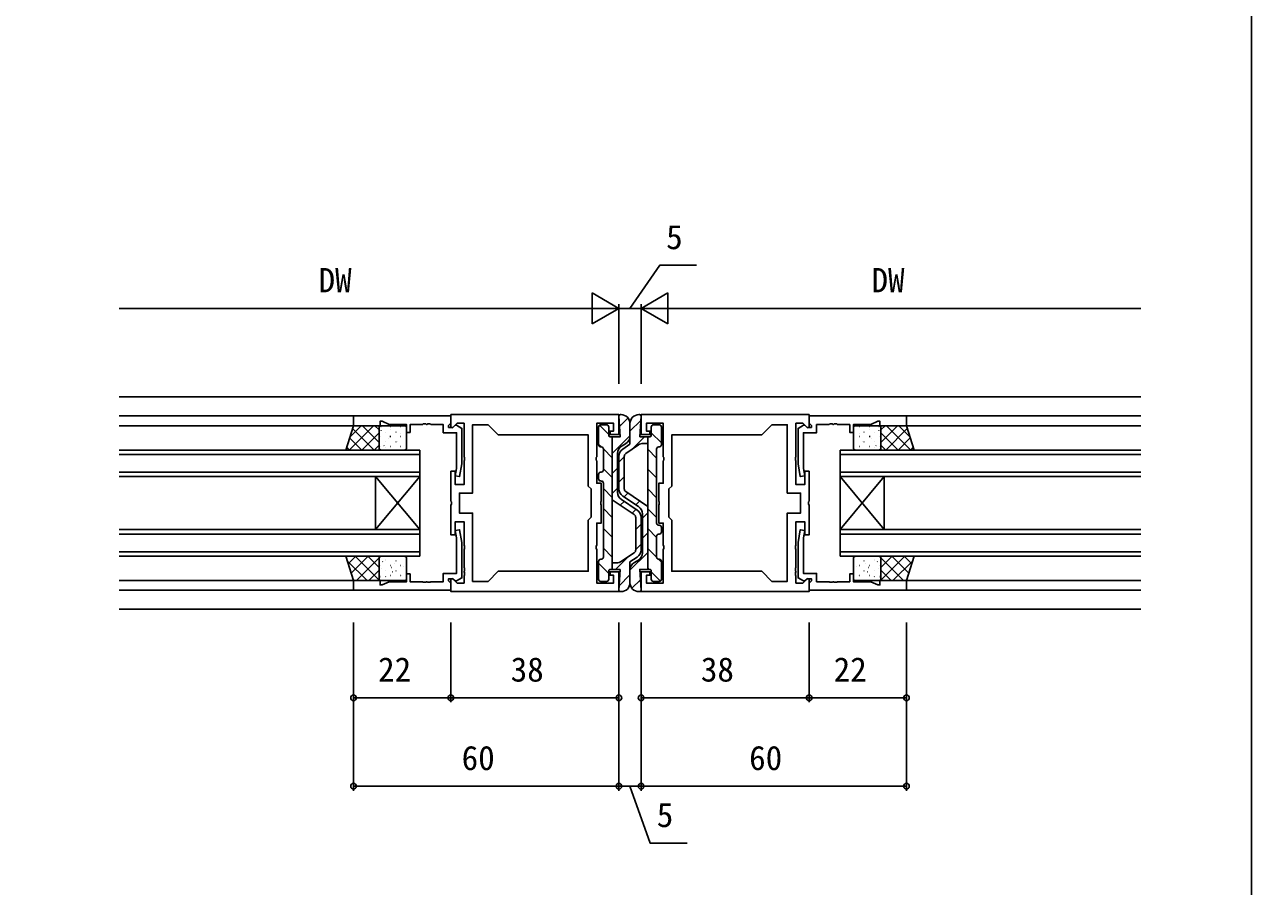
# Model space of a CAD drawing. Units: millimetres, scale not verified. Extents: x -437 to 438, y -681 to 679.
# Drawn here: x 160.9 to 438.3, y -130.1 to 64.8 of the extents above; entities that cross this region are included whole.
import ezdxf
from ezdxf.enums import TextEntityAlignment as Align

# ---------------------------------------------------------------- set-up
doc = ezdxf.new("R2010")
doc.units = ezdxf.units.MM
doc.header["$LTSCALE"] = 4
for name, color, linetype in [('0-2_YKK_11', 7, 'Continuous'), ('0-3_YKK_12', 2, 'Continuous'), ('0-4_YKK_13', 4, 'Continuous'), ('0-6_YKK_D', 6, 'Continuous'), ('0-7_YKK_ZWAK', 7, 'Continuous')]:
    doc.layers.add(name, color=color, linetype=linetype)
doc.styles.add('ＭＳ ゴシック', font='')
doc.styles.get('ＭＳ ゴシック').set_extended_font_data('MS Gothic')

msp = doc.modelspace()

# ---------------------------------------------------------------- linework, layer by layer
at = {"layer": '0-2_YKK_11'}
for points in [[(235.3, -23.7), (257.3, -23.7), (257.3, -25.33), (257, -25.63), (256.8, -25.83), (256.8, -26.3), (257.75, -26.3), (258.25, -25.8), (258.588, -25.8), (259.8, -26.499), (259.8, -34.508), (259.292, -37.386), (258.308, -37.213), (258.6, -35.554), (258.6, -27.5), (255.6, -27.5), (255.6, -25.63), (252.808, -25.63), (252.625, -25.51), (252.075, -25.51), (251.892, -25.63), (251.808, -25.63), (251.625, -25.51), (251.075, -25.51), (250.892, -25.63), (248.1, -25.63), (248.1, -27.4), (247.3, -27.4), (247.3, -25.63), (243.365, -25.63), (241.8, -24.9), (241.3, -24.9), (241.3, -25.9), (235.3, -25.9)], [(360.3, -23.7), (338.3, -23.7), (338.3, -25.33), (338.6, -25.63), (338.8, -25.83), (338.8, -26.3), (337.85, -26.3), (337.35, -25.8), (337.012, -25.8), (335.8, -26.499), (335.8, -34.508), (336.308, -37.386), (337.292, -37.213), (337, -35.554), (337, -27.5), (340, -27.5), (340, -25.63), (342.792, -25.63), (342.975, -25.51), (343.525, -25.51), (343.708, -25.63), (343.792, -25.63), (343.975, -25.51), (344.525, -25.51), (344.708, -25.63), (347.5, -25.63), (347.5, -27.4), (348.3, -27.4), (348.3, -25.63), (352.234, -25.63), (353.8, -24.9), (354.3, -24.9), (354.3, -25.9), (360.3, -25.9)], [(268.03, -58.8), (288.37, -58.8), (288.37, -47.23), (289, -46.6), (289, -40.2), (288.37, -39.57), (288.37, -28), (268.03, -28), (265.73, -25.7), (262.23, -25.7), (262.23, -41.13), (259.23, -41.13), (259.23, -45.67), (262.23, -45.67), (262.23, -61.1), (265.73, -61.1)], [(327.57, -58.8), (307.23, -58.8), (307.23, -47.23), (306.6, -46.6), (306.6, -40.2), (307.23, -39.57), (307.23, -28), (327.57, -28), (329.87, -25.7), (333.37, -25.7), (333.37, -41.13), (336.37, -41.13), (336.37, -45.67), (333.37, -45.67), (333.37, -61.1), (329.87, -61.1)], [(235.3, -63.1), (257.3, -63.1), (257.3, -61.47), (257, -61.17), (256.8, -60.97), (256.8, -60.5), (257.75, -60.5), (258.25, -61), (258.588, -61), (259.8, -60.3), (259.8, -52.291), (259.292, -49.413), (258.308, -49.586), (258.6, -51.245), (258.6, -59.3), (255.6, -59.3), (255.6, -61.17), (252.808, -61.17), (252.625, -61.29), (252.075, -61.29), (251.892, -61.17), (251.808, -61.17), (251.625, -61.29), (251.075, -61.29), (250.892, -61.17), (248.1, -61.17), (248.1, -59.4), (247.3, -59.4), (247.3, -61.17), (243.365, -61.17), (241.8, -61.9), (241.3, -61.9), (241.3, -60.9), (235.3, -60.9)], [(360.3, -63.1), (338.3, -63.1), (338.3, -61.47), (338.6, -61.17), (338.8, -60.97), (338.8, -60.5), (337.85, -60.5), (337.35, -61), (337.012, -61), (335.8, -60.3), (335.8, -52.291), (336.308, -49.413), (337.292, -49.586), (337, -51.245), (337, -59.3), (340, -59.3), (340, -61.17), (342.792, -61.17), (342.975, -61.29), (343.525, -61.29), (343.708, -61.17), (343.792, -61.17), (343.975, -61.29), (344.525, -61.29), (344.708, -61.17), (347.5, -61.17), (347.5, -59.4), (348.3, -59.4), (348.3, -61.17), (352.234, -61.17), (353.8, -61.9), (354.3, -61.9), (354.3, -60.9), (360.3, -60.9)]]:
    msp.add_lwpolyline(points, close=True, dxfattribs=at)
for points in [[(257.3, -23.4), (295.3, -23.4), (295.3, -27.9), (293.3, -27.9), (293.3, -27.1), (294.1, -27.1), (294.1, -25.33), (290.3, -25.33), (290.3, -32.941), (290.18, -33.125), (290.18, -33.674), (290.3, -33.858), (290.3, -38.9), (291.3, -38.9), (291.3, -42.941), (291.18, -43.125), (291.18, -43.674), (291.3, -43.858), (291.3, -47.9), (290.3, -47.9), (290.3, -52.941), (290.18, -53.125), (290.18, -53.674), (290.3, -53.858), (290.3, -61.47), (294.1, -61.47), (294.1, -59.7), (293.3, -59.7), (293.3, -58.9), (295.3, -58.9), (295.3, -63.4), (257.3, -63.4), (257.3, -60.599), (257.67, -60.446), (258.694, -61.47), (260.3, -61.47), (260.3, -59.858), (260.42, -59.674), (260.42, -59.125), (260.3, -58.941)], [(260.3, -58.941), (260.3, -58.858), (260.42, -58.674), (260.42, -58.125), (260.3, -57.941), (260.3, -53.858), (260.42, -53.674), (260.42, -53.125), (260.3, -52.941), (260.3, -47.6), (258.3, -47.6), (258.3, -50.6), (257.3, -50.6), (257.3, -43.858), (257.42, -43.674), (257.42, -43.125), (257.3, -42.941), (257.3, -36.2), (258.3, -36.2), (258.3, -39.2), (260.3, -39.2), (260.3, -33.858), (260.42, -33.674), (260.42, -33.125), (260.3, -32.941), (260.3, -25.33), (258.694, -25.33), (257.67, -26.353), (257.3, -26.2), (257.3, -23.4)], [(338.3, -23.4), (300.3, -23.4), (300.3, -27.9), (302.3, -27.9), (302.3, -27.1), (301.5, -27.1), (301.5, -25.33), (305.3, -25.33), (305.3, -32.941), (305.42, -33.125), (305.42, -33.674), (305.3, -33.858), (305.3, -38.9), (304.3, -38.9), (304.3, -42.941), (304.42, -43.125), (304.42, -43.674), (304.3, -43.858), (304.3, -47.9), (305.3, -47.9), (305.3, -52.941), (305.42, -53.125), (305.42, -53.674), (305.3, -53.858), (305.3, -61.47), (301.5, -61.47), (301.5, -59.7), (302.3, -59.7), (302.3, -58.9), (300.3, -58.9), (300.3, -63.4), (338.3, -63.4), (338.3, -60.599), (337.93, -60.446), (336.906, -61.47), (335.3, -61.47), (335.3, -59.858), (335.18, -59.674), (335.18, -59.125), (335.3, -58.941)], [(335.3, -58.941), (335.3, -58.858), (335.18, -58.674), (335.18, -58.125), (335.3, -57.941), (335.3, -53.858), (335.18, -53.674), (335.18, -53.125), (335.3, -52.941), (335.3, -47.6), (337.3, -47.6), (337.3, -50.6), (338.3, -50.6), (338.3, -43.858), (338.18, -43.674), (338.18, -43.125), (338.3, -42.941), (338.3, -36.2), (337.3, -36.2), (337.3, -39.2), (335.3, -39.2), (335.3, -33.858), (335.18, -33.674), (335.18, -33.125), (335.3, -32.941), (335.3, -25.33), (336.906, -25.33), (337.93, -26.353), (338.3, -26.2), (338.3, -23.4)]]:
    msp.add_lwpolyline(points, dxfattribs=at)
at = {"layer": '0-3_YKK_12'}
for p, q in [((413.3, -19.4), (182.3, -19.4)), ((182.3, -23.7), (257.3, -23.7)), ((413.3, -23.7), (338.3, -23.7)), ((182.3, -25.9), (235.3, -25.9)), ((413.3, -25.9), (360.3, -25.9)), ((182.3, -31.4), (250.3, -31.4)), ((250.3, -32.4), (182.3, -32.4)), ((250.3, -31.4), (250.3, -37.4)), ((413.3, -31.4), (345.3, -31.4)), ((345.3, -31.4), (345.3, -37.4)), ((345.3, -32.4), (413.3, -32.4)), ((182.3, -36.4), (250.3, -36.4)), ((250.3, -37.4), (182.3, -37.4)), ((240.3, -37.4), (240.3, -49.4)), ((250.3, -37.4), (240.3, -49.4)), ((250.3, -49.4), (240.3, -37.4)), ((250.3, -37.4), (250.3, -49.4)), ((413.3, -36.4), (345.3, -36.4)), ((345.3, -37.4), (413.3, -37.4)), ((345.3, -37.4), (345.3, -49.4)), ((345.3, -37.4), (355.3, -49.4)), ((345.3, -49.4), (355.3, -37.4)), ((355.3, -37.4), (355.3, -49.4)), ((182.3, -49.4), (250.3, -49.4)), ((250.3, -49.4), (250.3, -55.4)), ((413.3, -49.4), (345.3, -49.4)), ((345.3, -49.4), (345.3, -55.4)), ((250.3, -50.4), (182.3, -50.4)), ((345.3, -50.4), (413.3, -50.4)), ((182.3, -54.4), (250.3, -54.4)), ((250.3, -55.4), (182.3, -55.4)), ((413.3, -54.4), (345.3, -54.4)), ((345.3, -55.4), (413.3, -55.4)), ((182.3, -60.9), (235.3, -60.9)), ((413.3, -60.9), (360.3, -60.9)), ((182.3, -63.1), (257.3, -63.1)), ((413.3, -63.1), (338.3, -63.1)), ((413.3, -67.4), (182.3, -67.4))]:
    msp.add_line(p, q, dxfattribs=at)
at = {"layer": '0-4_YKK_13'}
for p, q in [((295.451, -26.069), (297.365, -24.154)), ((295.6, -23.4), (295.8, -23.4)), ((300.235, -24.723), (297.8, -27.159)), ((300, -23.4), (299.8, -23.4)), ((300, -28.399), (300.3, -23.719)), ((239.835, -25.9), (234.335, -31.4)), ((237.006, -25.9), (234.514, -28.392)), ((235.102, -26.529), (239.972, -31.4)), ((241.085, -27.478), (237.163, -31.4)), ((237.301, -25.9), (241.085, -29.683)), ((240.129, -25.9), (241.085, -26.855)), ((241.085, -30.9), (241.085, -26.4)), ((241.38, -26.115), (241.417, -26.115)), ((241.504, -26.08), (241.511, -26.083)), ((241.515, -26.998), (241.578, -27.039)), ((241.585, -25.9), (246.8, -25.9)), ((242.591, -27.326), (242.629, -27.326)), ((243.562, -26.809), (243.569, -26.811)), ((243.66, -26.115), (243.697, -26.115)), ((244.871, -27.326), (244.909, -27.326)), ((245.902, -27.637), (245.909, -27.64)), ((245.94, -26.115), (245.977, -26.115)), ((247.151, -27.326), (247.189, -27.326)), ((247.3, -26.4), (247.3, -30.9)), ((290.7, -30.2), (290.7, -26.199)), ((290.925, -25.782), (293, -27.858)), ((292.5, -25.7), (291.2, -25.699)), ((293, -28.1), (293, -26.2)), ((297.8, -25.4), (297.8, -30.099)), ((297.8, -25.4), (297.8, -28.242)), ((302.6, -28.099), (302.6, -26.199)), ((304.9, -29.81), (302.6, -27.51)), ((303.1, -25.699), (304.4, -25.699)), ((304.9, -30.199), (304.9, -26.199)), ((348.3, -26.4), (348.3, -30.9)), ((348.449, -27.326), (348.411, -27.326)), ((354.015, -25.9), (348.8, -25.9)), ((349.66, -26.115), (349.622, -26.115)), ((349.698, -27.637), (349.691, -27.64)), ((350.729, -27.326), (350.691, -27.326)), ((351.94, -26.115), (351.902, -26.115)), ((352.038, -26.809), (352.031, -26.811)), ((353.009, -27.326), (352.971, -27.326)), ((354.085, -26.998), (354.022, -27.039)), ((354.096, -26.08), (354.088, -26.083)), ((354.22, -26.115), (354.182, -26.115)), ((358.299, -25.9), (354.515, -29.683)), ((355.471, -25.9), (354.515, -26.855)), ((354.515, -30.9), (354.515, -26.4)), ((354.515, -27.478), (358.437, -31.4)), ((360.498, -26.529), (355.628, -31.4)), ((355.765, -25.9), (361.265, -31.4)), ((358.593, -25.9), (361.085, -28.392)), ((234.424, -28.679), (237.144, -31.4)), ((241.085, -30.306), (239.992, -31.4)), ((241.38, -28.357), (241.417, -28.357)), ((242.178, -30.375), (242.241, -30.416)), ((242.591, -29.568), (242.629, -29.568)), ((243.113, -28.78), (243.12, -28.783)), ((243.532, -28.333), (243.595, -28.374)), ((243.66, -28.357), (243.697, -28.357)), ((244.871, -29.568), (244.909, -29.568)), ((245.17, -29.509), (245.177, -29.511)), ((245.94, -28.357), (245.977, -28.357)), ((247.134, -27.778), (247.197, -27.82)), ((247.151, -29.568), (247.189, -29.568)), ((290.7, -30.048), (291.355, -30.703)), ((293.542, -28.4), (293.8, -28.658)), ((293.8, -32.21), (297.8, -28.21)), ((293.8, -58.4), (293.8, -28.4)), ((296.792, -29.979), (296.008, -30.427)), ((296.177, -31.201), (297.8, -30.099)), ((296.851, -32.196), (299.719, -30.246)), ((301.05, -28.399), (298.107, -31.342)), ((302.3, -28.399), (300, -28.399)), ((300.844, -29.899), (301.8, -29.899)), ((301.8, -28.399), (301.8, -58.399)), ((348.466, -27.778), (348.403, -27.82)), ((348.449, -29.568), (348.411, -29.568)), ((349.66, -28.357), (349.622, -28.357)), ((350.43, -29.509), (350.423, -29.511)), ((350.729, -29.568), (350.691, -29.568)), ((351.94, -28.357), (351.902, -28.357)), ((352.068, -28.333), (352.005, -28.374)), ((352.487, -28.78), (352.48, -28.783)), ((353.009, -29.568), (352.971, -29.568)), ((353.422, -30.375), (353.359, -30.416)), ((354.22, -28.357), (354.182, -28.357)), ((354.515, -30.306), (355.608, -31.4)), ((361.176, -28.679), (358.456, -31.4)), ((233.746, -30.83), (234.316, -31.4)), ((241.38, -30.6), (241.417, -30.6)), ((246.8, -31.4), (241.585, -31.4)), ((242.628, -30.74), (242.635, -30.742)), ((243.66, -30.6), (243.697, -30.6)), ((245.94, -30.6), (245.977, -30.6)), ((291.3, -30.7), (291.2, -30.7)), ((291.797, -31.145), (293.8, -33.148)), ((291.8, -31.2), (291.8, -35.899)), ((295, -40.944), (295, -32.163)), ((295.301, -40.137), (295.3, -32.856)), ((296.5, -32.949), (295.301, -34.148)), ((296.501, -40.141), (296.5, -32.858)), ((303.8, -33.201), (301.8, -31.201)), ((303.8, -31.199), (303.8, -47.9)), ((304.3, -30.699), (304.4, -30.699)), ((348.8, -31.4), (354.015, -31.4)), ((349.66, -30.6), (349.622, -30.6)), ((351.94, -30.6), (351.902, -30.6)), ((352.972, -30.74), (352.965, -30.742)), ((354.22, -30.6), (354.182, -30.6)), ((361.854, -30.83), (361.284, -31.4)), ((291.8, -35.638), (293.8, -37.638)), ((293.8, -36.7), (295, -35.5)), ((303.8, -37.691), (301.8, -35.691)), ((290.7, -37.899), (290.7, -36.899)), ((291.3, -36.399), (291.2, -36.399)), ((291.2, -38.399), (291.3, -38.4)), ((296.501, -37.438), (295.301, -38.638)), ((291.8, -55.6), (291.8, -38.9)), ((291.8, -40.128), (293.8, -42.128)), ((293.8, -41.19), (295, -39.99)), ((297.313, -41.117), (296.451, -41.978)), ((296.851, -40.803), (301.8, -44.168)), ((303.8, -42.181), (301.8, -40.181)), ((298.749, -45.996), (293.8, -42.631)), ((295.615, -43.865), (296.475, -43.005)), ((299.423, -45.008), (295.876, -42.598)), ((296.177, -41.791), (299.724, -44.201)), ((299.985, -42.934), (299.125, -43.794)), ((291.8, -44.618), (293.8, -46.618)), ((298.288, -45.682), (299.149, -44.821)), ((299.1, -46.658), (299.1, -53.941)), ((300.3, -46.662), (300.3, -53.943)), ((301.8, -45.609), (300.6, -46.809)), ((300.6, -45.855), (300.6, -54.636)), ((303.8, -46.671), (301.8, -44.671)), ((291.8, -49.108), (293.8, -51.108)), ((299.1, -49.361), (300.3, -48.161)), ((303.8, -51.161), (301.8, -49.161)), ((304.401, -48.4), (304.3, -48.399)), ((304.901, -48.9), (304.901, -49.9)), ((299.1, -53.85), (300.3, -52.651)), ((301.8, -50.099), (300.6, -51.299)), ((303.8, -55.599), (303.8, -50.9)), ((304.3, -50.4), (304.401, -50.4)), ((235.791, -55.4), (234.099, -57.091)), ((238.619, -55.4), (234.777, -59.241)), ((235.688, -55.4), (241.085, -60.796)), ((238.517, -55.4), (241.085, -57.968)), ((246.8, -55.4), (241.585, -55.4)), ((291.8, -53.598), (293.8, -55.598)), ((294.551, -58.4), (297.493, -55.457)), ((298.75, -54.603), (295.881, -56.553)), ((301.8, -54.589), (297.8, -58.589)), ((303.803, -55.654), (301.8, -53.651)), ((348.8, -55.4), (354.015, -55.4)), ((359.912, -55.4), (354.515, -60.796)), ((357.083, -55.4), (354.515, -57.968)), ((356.981, -55.4), (360.823, -59.241)), ((359.809, -55.4), (361.501, -57.091)), ((233.892, -56.431), (238.36, -60.9)), ((241.085, -55.762), (235.948, -60.9)), ((241.085, -55.9), (241.085, -60.4)), ((241.38, -57.51), (241.417, -57.51)), ((241.724, -58.119), (241.731, -58.121)), ((241.866, -56.613), (241.929, -56.655)), ((242.456, -56.247), (242.463, -56.25)), ((242.591, -56.478), (242.629, -56.478)), ((243.66, -57.51), (243.697, -57.51)), ((243.883, -57.948), (243.946, -57.99)), ((244.548, -56.988), (244.555, -56.991)), ((244.871, -56.478), (244.909, -56.478)), ((245.94, -57.51), (245.977, -57.51)), ((246.606, -57.717), (246.613, -57.719)), ((247.151, -56.478), (247.189, -56.478)), ((247.3, -60.4), (247.3, -55.9)), ((290.7, -56.6), (290.7, -60.6)), ((290.7, -56.989), (293, -59.289)), ((291.3, -56.1), (291.2, -56.1)), ((294.756, -56.9), (293.8, -56.9)), ((299.423, -55.598), (297.8, -56.7)), ((297.8, -61.4), (297.8, -56.7)), ((298.808, -56.82), (299.593, -56.372)), ((302.058, -58.399), (301.8, -58.141)), ((304.9, -56.751), (304.245, -56.096)), ((304.3, -56.099), (304.4, -56.099)), ((304.9, -56.599), (304.9, -60.6)), ((348.3, -60.4), (348.3, -55.9)), ((348.449, -56.478), (348.411, -56.478)), ((348.994, -57.717), (348.987, -57.719)), ((349.66, -57.51), (349.622, -57.51)), ((350.729, -56.478), (350.691, -56.478)), ((351.052, -56.988), (351.045, -56.991)), ((351.717, -57.948), (351.654, -57.99)), ((351.94, -57.51), (351.902, -57.51)), ((353.009, -56.478), (352.971, -56.478)), ((353.144, -56.247), (353.137, -56.25)), ((353.734, -56.613), (353.671, -56.655)), ((353.876, -58.119), (353.869, -58.121)), ((354.22, -57.51), (354.182, -57.51)), ((354.515, -55.762), (359.652, -60.9)), ((354.515, -55.9), (354.515, -60.4)), ((361.708, -56.431), (357.24, -60.9)), ((235.194, -60.562), (235.531, -60.9)), ((241.085, -58.591), (238.776, -60.9)), ((241.274, -60.09), (241.282, -60.093)), ((241.38, -59.752), (241.417, -59.752)), ((241.585, -60.9), (246.8, -60.9)), ((242.529, -59.991), (242.592, -60.032)), ((242.591, -58.721), (242.629, -58.721)), ((243.332, -60.819), (243.339, -60.821)), ((243.66, -59.752), (243.697, -59.752)), ((244.064, -58.947), (244.071, -58.95)), ((244.871, -58.721), (244.909, -58.721)), ((245.94, -59.752), (245.977, -59.752)), ((246.156, -59.688), (246.163, -59.691)), ((247.151, -58.721), (247.189, -58.721)), ((293, -58.7), (293, -60.6)), ((293.3, -58.4), (295.6, -58.4)), ((295.6, -58.4), (295.301, -63.08)), ((295.365, -62.076), (297.8, -59.64)), ((297.8, -61.399), (297.8, -58.557)), ((300.149, -60.73), (298.235, -62.645)), ((302.6, -58.699), (302.6, -60.599)), ((304.676, -61.017), (302.6, -58.941)), ((348.449, -58.721), (348.411, -58.721)), ((354.015, -60.9), (348.8, -60.9)), ((349.444, -59.688), (349.436, -59.691)), ((349.66, -59.752), (349.622, -59.752)), ((350.729, -58.721), (350.691, -58.721)), ((351.536, -58.947), (351.529, -58.95)), ((351.94, -59.752), (351.902, -59.752)), ((352.268, -60.819), (352.261, -60.821)), ((353.009, -58.721), (352.971, -58.721)), ((353.071, -59.991), (353.008, -60.032)), ((354.22, -59.752), (354.182, -59.752)), ((354.326, -60.09), (354.318, -60.093)), ((354.515, -58.591), (356.824, -60.9)), ((360.406, -60.562), (360.069, -60.9)), ((292.5, -61.1), (291.2, -61.1)), ((295.6, -63.4), (295.8, -63.4)), ((300, -63.399), (299.8, -63.399)), ((303.1, -61.099), (304.4, -61.1))]:
    msp.add_line(p, q, dxfattribs=at)
for points in [[(293.3, -28.4), (295.6, -28.4), (295.301, -23.719)], [(302.3, -58.399), (300, -58.399), (300.3, -63.08)]]:
    msp.add_lwpolyline(points, dxfattribs=at)
for points in [[(235.3, -25.9), (241.085, -25.9), (241.085, -31.4), (233.566, -31.4)], [(360.3, -25.9), (354.515, -25.9), (354.515, -31.4), (362.034, -31.4)], [(235.3, -60.9), (241.085, -60.9), (241.085, -55.4), (233.566, -55.4)], [(360.3, -60.9), (354.515, -60.9), (354.515, -55.4), (362.034, -55.4)]]:
    msp.add_lwpolyline(points, close=True, dxfattribs=at)
for centre, radius, start, end in [((295.6, -23.7), 0.3, 90, 183.65976), ((295.8, -25.4), 2, 360, 90), ((299.8, -25.4), 2, 90, 180), ((300, -23.7), 0.3, 356.34024, 90), ((241.585, -26.4), 0.5, 90, 180), ((246.8, -26.4), 0.5, 0, 90), ((291.2, -26.199), 0.5, 89.99641, 179.99641), ((292.5, -26.2), 0.5, 359.99641, 89.99641), ((303.1, -26.199), 0.5, 90.00359, 180.00359), ((304.4, -26.199), 0.5, 0.00359, 90.00359), ((348.8, -26.4), 0.5, 90, 180), ((354.015, -26.4), 0.5, 0, 90), ((291.2, -30.2), 0.5, 179.99641, 270), ((293.3, -28.1), 0.3, 179.99641, 270), ((297, -32.163), 2, 119.74538, 180), ((295.8, -28.242), 2, 299.74538, 360), ((300.844, -31.899), 2, 90, 124.21613), ((302.3, -28.099), 0.3, 270, 0.00359), ((304.4, -30.199), 0.5, 270, 0.00359), ((241.585, -30.9), 0.5, 180, 270), ((246.8, -30.9), 0.5, 270, 0), ((291.3, -31.2), 0.5, 360, 89.99997), ((297.3, -32.856), 2, 124.16806, 180.00289), ((297.3, -32.858), 0.8, 124.21613, 180.00289), ((304.3, -31.199), 0.5, 90, 180), ((348.8, -30.9), 0.5, 180, 270), ((354.015, -30.9), 0.5, 270, 0), ((291.3, -35.899), 0.5, 269.99641, 360), ((291.2, -36.899), 0.5, 89.99641, 179.99641), ((291.2, -37.899), 0.5, 179.99641, 269.99641), ((291.3, -38.9), 0.5, 0, 89.97137), ((297, -40.944), 2, 180, 235.81101), ((297.301, -40.137), 2, 180.00289, 235.81101), ((297.301, -40.141), 0.8, 180.00289, 235.78387), ((298.6, -45.855), 2, 0, 55.81101), ((298.3, -46.658), 0.8, 0.00289, 55.78387), ((298.3, -46.662), 2, 0.00289, 55.81101), ((304.3, -47.9), 0.5, 180, 269.97137), ((304.401, -48.9), 0.5, 359.99641, 89.99641), ((304.401, -49.9), 0.5, 269.99641, 359.99641), ((304.3, -50.9), 0.5, 89.99641, 180), ((241.585, -55.9), 0.5, 90, 180), ((246.8, -55.9), 0.5, 0, 90), ((298.3, -53.941), 0.8, 304.21613, 0.00289), ((298.3, -53.943), 2, 304.16806, 0.00289), ((298.6, -54.636), 2, 299.74538, 0), ((348.8, -55.9), 0.5, 90, 180), ((354.015, -55.9), 0.5, 0, 90), ((291.2, -56.6), 0.5, 90, 180.00359), ((291.3, -55.6), 0.5, 270, 0), ((294.756, -54.9), 2, 270, 304.21613), ((299.8, -58.557), 2, 119.74538, 180), ((304.3, -55.599), 0.5, 180, 269.99997), ((304.4, -56.599), 0.5, 359.99641, 90), ((241.585, -60.4), 0.5, 180, 270), ((246.8, -60.4), 0.5, 270, 0), ((291.2, -60.6), 0.5, 180.00359, 270.00359), ((292.5, -60.6), 0.5, 270.00359, 0.00359), ((293.3, -58.7), 0.3, 90, 180.00359), ((302.3, -58.699), 0.3, 359.99641, 90), ((303.1, -60.599), 0.5, 179.99641, 269.99641), ((304.4, -60.6), 0.5, 269.99641, 359.99641), ((348.8, -60.4), 0.5, 180, 270), ((354.015, -60.4), 0.5, 270, 0), ((295.6, -63.1), 0.3, 176.34024, 270), ((295.8, -61.4), 2, 270, 0), ((299.8, -61.399), 2, 180, 270), ((300, -63.099), 0.3, 270, 3.65976)]:
    msp.add_arc(centre, radius, start, end, dxfattribs=at)
at = {"layer": '0-6_YKK_D'}
for p, q in [((295.3, 0.6), (289.238, 4.1)), ((289.238, 4.1), (289.238, -2.9)), ((300.3, 0.6), (306.362, 4.1)), ((306.362, -2.9), (306.362, 4.1)), ((182.3, 0.6), (288.3, 0.6)), ((295.3, 0.6), (283.176, 0.6)), ((295.3, 0.6), (289.238, -2.9)), ((295.3, -16.4), (295.3, 1.6)), ((295.3, -16.4), (295.3, 1.6)), ((295.3, 0.6), (300.3, 0.6)), ((300.3, -16.4), (300.3, 1.6)), ((300.3, -16.4), (300.3, 1.6)), ((300.3, 0.6), (306.362, -2.9)), ((300.3, 0.6), (312.424, 0.6)), ((413.3, 0.6), (307.3, 0.6)), ((235.3, -70.4), (235.3, -88.4)), ((235.3, -70.4), (235.3, -108.4)), ((257.3, -70.4), (257.3, -88.4)), ((257.3, -70.4), (257.3, -88.4)), ((295.3, -70.4), (295.3, -88.4)), ((295.3, -70.4), (295.3, -108.4)), ((300.3, -70.4), (300.3, -88.399)), ((300.3, -70.4), (300.3, -108.4)), ((338.3, -70.4), (338.3, -88.4)), ((338.3, -70.4), (338.3, -88.399)), ((360.3, -70.4), (360.3, -88.4)), ((360.3, -70.4), (360.3, -108.4)), ((295.3, -80.4), (295.3, -108.4)), ((300.3, -80.399), (300.3, -108.4)), ((235.3, -87.4), (257.3, -87.4)), ((257.3, -87.4), (295.3, -87.4)), ((338.3, -87.399), (300.3, -87.399)), ((360.3, -87.4), (338.3, -87.4)), ((235.3, -107.4), (295.3, -107.4)), ((295.3, -107.4), (300.3, -107.4)), ((360.3, -107.4), (300.3, -107.4))]:
    msp.add_line(p, q, dxfattribs=at)
for points in [[(297.8, 0.6), (304.523, 10.361), (312.87, 10.361)], [(297.8, -107.4), (302.397, -120.275), (310.743, -120.275)]]:
    msp.add_lwpolyline(points, dxfattribs=at)
for centre in [(235.3, -87.4), (257.3, -87.4), (257.3, -87.4), (295.3, -87.4), (300.3, -87.399), (338.3, -87.399), (338.3, -87.4), (360.3, -87.4), (235.3, -107.4), (295.3, -107.4), (295.3, -107.4), (300.3, -107.4), (300.3, -107.4), (360.3, -107.4)]:
    msp.add_circle(centre, 0.637, dxfattribs=at)
at = {"layer": '0-7_YKK_ZWAK'}
msp.add_lwpolyline([(-436.7, -681.2), (438.3, -681.2), (438.3, 643.8)], dxfattribs=at)

# ---------------------------------------------------------------- texts
at = {"layer": '0-6_YKK_D', "style": 'ＭＳ ゴシック'}
for s, p in [('5', (305.969, 12.361)), ('DW', (227.395, 2.6)), ('DW', (352.395, 2.6)), ('22', (240.845, -85.4)), ('38', (270.824, -85.4)), ('38', (313.824, -85.399)), ('22', (343.845, -85.4)), ('60', (259.739, -105.4)), ('60', (324.739, -105.4)), ('5', (303.843, -118.275))]:
    msp.add_text(s, height=5.499, dxfattribs=at).set_placement(p, align=Align.BOTTOM_LEFT)

doc.saveas('drawing.dxf')
